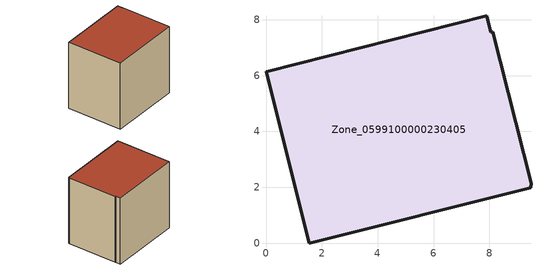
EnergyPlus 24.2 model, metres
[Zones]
Zone_0599100000230405
 floor ground (C_G): 8.13,7.57 9.49,2.15 9.49,1.98 1.54,0 0,6.13 7.91,8.13 8.06,7.56 z0
 wall outside (C_F): 9.49,2.15 8.13,7.57 8.06,7.56 7.91,8.13 0,6.13 1.54,0 9.49,1.98 9.49,2.15 z0:7.75
 roof outside (C_R): 9.49,1.98 9.49,2.15 8.13,7.57 8.06,7.56 7.91,8.13 0,6.13 1.54,0 z7.75
[BUILDING]
Pand.0599100000230405: North Axis=0; Terrain=City; Loads Convergence Tolerance Value=0.04; Temperature Convergence Tolerance Value=0.4; Solar Distribution=FullExterior; Maximum Number of Warmup Days=25; Minimum Number of Warmup Days=1
[Site:Location]
Rotterdam.The.Hague.AP_ZH_NLD Design_Conditions: Latitude=51.96; Longitude=4.45; Time Zone=1; Elevation=-4.5
[SITE:GROUNDTEMPERATURE:BUILDINGSURFACE]
18, 18, 18, 18, 18, 18, 18, 18, 18, 18, 18, 18
[MATERIAL] Thermal Absorptance=0.9; Solar Absorptance=0.7; Visible Absorptance=0.7
Name | Roughness | Thickness | Conductivity | Density | Specific Heat
G.TC.1965-1974 | MediumSmooth | 0.15 | 0.882353 | 540 | 1210
F.TC.1965-1974 | Rough | 0.3 | 0.697674 | 1920 | 840
R.TC.1965-1974 | MediumRough | 0.2 | 0.232558 | 1500 | 1000
[CONSTRUCTION]
C_G: G.TC.1965-1974
C_F: F.TC.1965-1974
C_R: R.TC.1965-1974
[ZONE]
Zone_0599100000230405: Type=1; Multiplier=1; Ceiling Height=Autocalculate; Volume=Autocalculate; Floor Area=autocalculate; Part of Total Floor Area=Yes
[ZONEINFILTRATION:DESIGNFLOWRATE]
Infil_Zone_0599100000230405: Zone or ZoneList or Space or SpaceList=Zone_0599100000230405; Schedule=AlwaysOn; Design Flow Rate Calculation Method=Flow/Area; Flow Rate per Floor Area=0.003; Constant Term Coefficient=1; Temperature Term Coefficient=0; Velocity Term Coefficient=0; Velocity Squared Term Coefficient=0
[HVACTEMPLATE:ZONE:IDEALLOADSAIRSYSTEM]
Zone_0599100000230405: Maximum Heating Supply Air Temperature=50; Minimum Cooling Supply Air Temperature=13; Maximum Heating Supply Air Humidity Ratio=0.0156; Minimum Cooling Supply Air Humidity Ratio=0.0077; Heating Limit=NoLimit; Cooling Limit=NoLimit; Dehumidification Control Type=ConstantSensibleHeatRatio; Cooling Sensible Heat Ratio=0.7; Dehumidification Setpoint=60; Humidification Control Type=None; Humidification Setpoint=30; Outdoor Air Method=None; Outdoor Air Flow Rate per Person=0.00944; Outdoor Air Flow Rate per Zone Floor Area=0; Outdoor Air Flow Rate per Zone=0; Demand Controlled Ventilation Type=None; Outdoor Air Economizer Type=NoEconomizer; Heat Recovery Type=None; Sensible Heat Recovery Effectiveness=0.7; Latent Heat Recovery Effectiveness=0.65
[ZONECONTROL:THERMOSTAT]
ThermostatControl_Zone_0599100000230405: Zone or ZoneList=Zone_0599100000230405; Control Type Schedule=DualSetpointControlType; Control 1=Thermostat_Zone_0599100000230405; Temperature Difference Between Cutout And Setpoint=0
[THERMOSTATSETPOINT:DUALSETPOINT]
Thermostat_Zone_0599100000230405: Heating Setpoint Temperature Schedule=HeatingSetpoint_Zone_0599100000230405; Cooling Setpoint Temperature Schedule=CoolingSetpoint_Zone_0599100000230405
[SCHEDULE:COMPACT]
HeatingSetpoint_Zone_0599100000230405: Through: 12/31, For: AllDays, Until: 24:00, 21
CoolingSetpoint_Zone_0599100000230405: Through: 12/31, For: AllDays, Until: 24:00, 24
DualSetpointControlType: Through: 12/31, For: AllDays, Until: 24:00, 4
AlwaysOn: Through: 12/31, For: AllDays, Until: 24:00, 1
